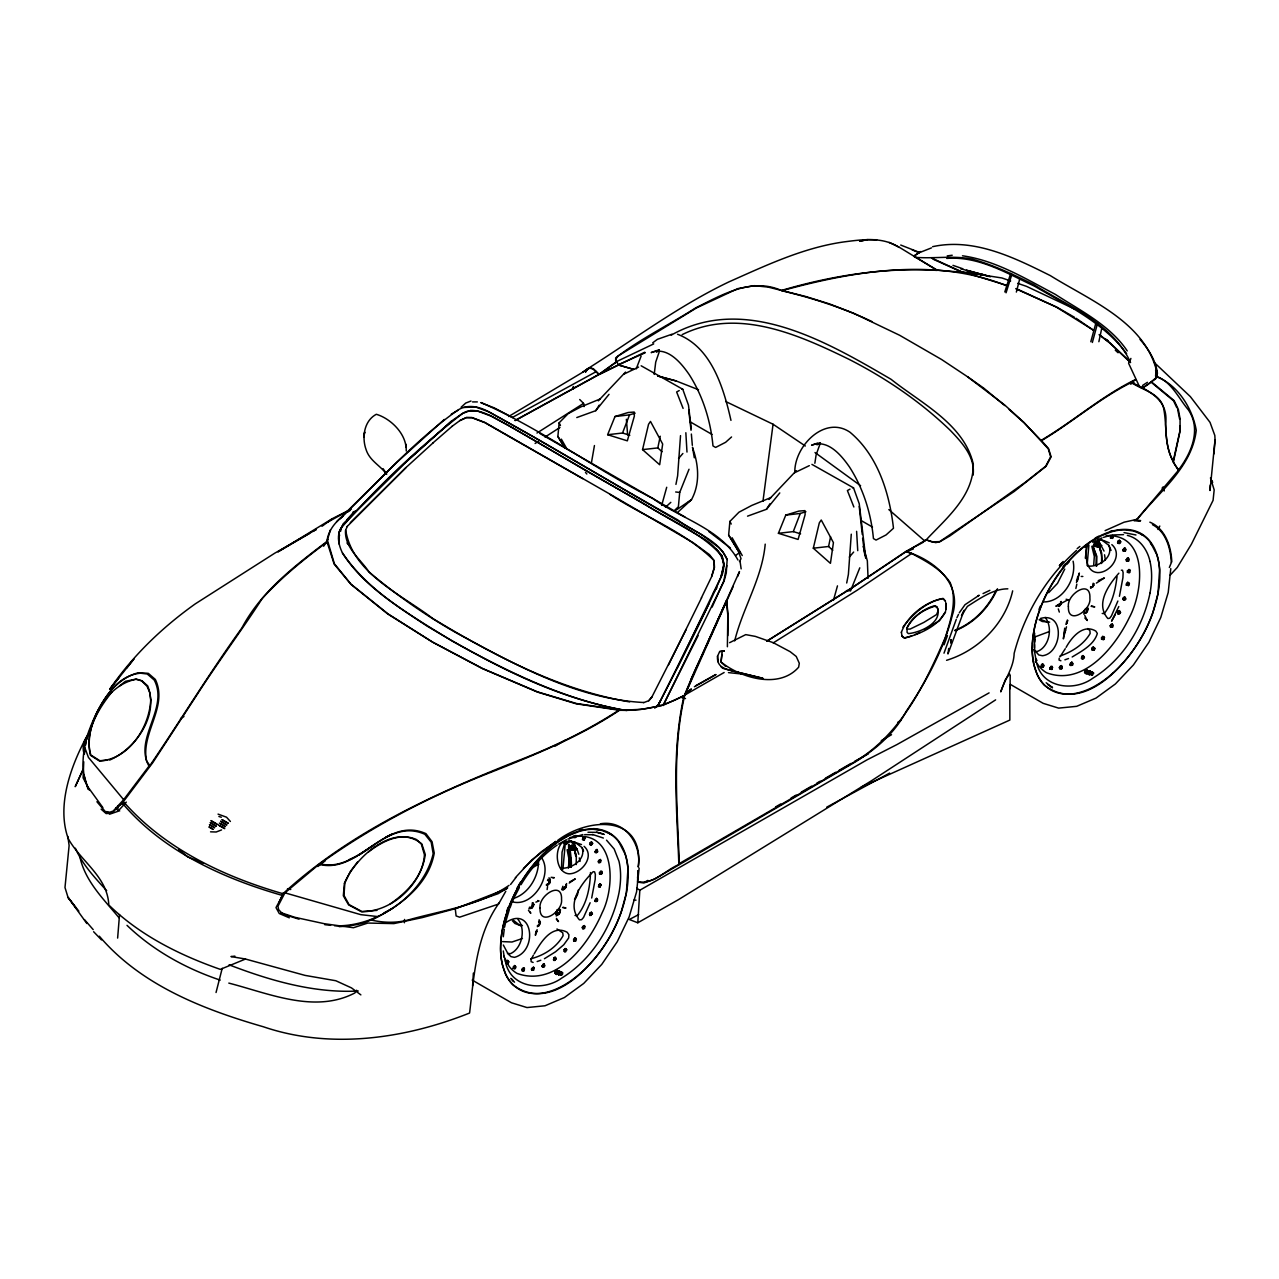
<?xml version="1.0" encoding="UTF-8"?>
<svg xmlns="http://www.w3.org/2000/svg" width="1279" height="1279" viewBox="0 0 1279 1279"><rect width="100%" height="100%" fill="white"/><g stroke="black" fill="none" stroke-linecap="round" stroke-linejoin="round"><path stroke-width="1.5" d="M406.051 447.346C404.756 432.414 390.127 418.393 376.33 414.284C364.051 420.791 361.701 437.354 366.05 449.489C369.535 460.76 380.407 465.524 386.594 474.221M575.39 837.457L573.424 837.329L575.39 837.457L576.126 835.539M590.482 872.534C590.067 887.53 586.933 904.093 577.117 915.764L575.006 915.46M86.492 737.551C83.231 742.396 82.176 748.743 84.286 754.258L84.35 750.485M84.446 744.794L84.51 741.021M1085.311 558.188L1087.086 544.886M569.986 866.65C565.846 820.063 572.464 859.152 571.249 867.242M973.111 475.18C975.445 456.939 961.936 442.518 950.345 430.431C920.576 401.686 885.931 378.168 849.128 359.383C798.432 334.634 737.519 307.168 682.139 334.65M404.436 922.751L404.532 919.457M570.674 867.018L570.882 859.12L568.26 849.672M576.189 864.588L576.333 856.179L573.727 846.73L573.743 849.304L571.825 849.816L569.858 848.984L569.97 846.49C577.069 845.419 568.691 842.749 571.521 848.872L573.631 847.721M1095.975 565.894L1096.247 556.029L1092.953 546.197L1096.886 556.429L1096.631 566.149M1101.427 562.968C1104.081 555.614 1093.401 530.769 1104.033 551.089M1101.571 563.495L1101.715 553.136L1097.91 543.367M1088.909 673.314L1090.3 674.161L1088.893 673.777L1089.021 672.162L1090.523 671.875L1089.021 672.162M1210.206 485.093L1210.03 490.512L1215.05 439.64L1214.826 435.484L1210.03 422.358L1190.349 396.618L1153.722 361.989M1034.407 647.782L1034.679 639.1M727.383 646.742L727.815 615.439L726.504 600.554L690.66 680.316M727.815 635.631L728.039 615.567L726.728 600.427L706.839 644.728M989.099 692.882L896.947 744.57L867.114 759.806L639.82 890.232L637.789 922.783L629.332 919.505L638.669 914.597M472.591 985.869L473.374 973.095M654.208 374.395L655.711 362.117L659.277 351.677M638.061 870.695L637.534 881.599C653.169 885.132 665.352 870.12 678.861 864.572C676.799 808.264 671.427 750.981 684.105 695.456C664.488 706.504 641.466 711.188 619.18 710.229L576.11 703.786L537.42 692.051L482.343 668.581L432.51 642.074L387.697 613.936L350.974 584.391L334.139 564.087L326.928 541.497C328.063 530.977 334.954 522.2 343.236 516.045M680.524 435.611L677.63 475.804L675.936 484.405M851.27 534.19L848.393 574.383L846.698 583M1088.893 544.966L1087.086 565.478M340.038 518.778C378.296 481.815 414.076 441.095 457.642 410.239C467.506 403.812 479.209 406.514 488.898 411.886C552.448 446.627 614.192 484.645 677.534 519.786C693.778 532.448 718.478 539.258 727.159 559.531L726.28 572.912L724.106 580.986L663.114 705.544M868.057 578.348L867.354 560.921L863.325 546.325L865.787 558.172L859.232 503.718L853.525 487.859L811.925 464.373M562.904 869.24L565.398 842.253L568.276 842.493L569.347 840.271M83.743 761.772L83.119 777.888L88.011 787.081L102.88 807.625M637.582 878.097L638.109 870.823M1059.204 658.173L1059.06 660.06L1060.883 660.763M1213.963 453.901L1215.05 439.64M117.636 938.083L119.539 914.565M1086.974 671.219L1086.846 672.642L1085.024 672.338L1086.159 670.404L1090.236 672.178L1086.159 670.404M1089.628 673.473L1089.132 671.523M564.982 448.13L557.884 436.507L559.131 422.821L568.196 413.613L580.97 406.85L600.299 398.92M739.806 553.359L728.646 535.086L729.893 521.416L738.958 512.208L751.732 505.445L771.061 497.515M726.728 565.59L723.882 580.858L712.083 607.109M689.029 469.249L679.709 492.431L678.382 506.772L674.577 510.385M1034.615 642.074L1035.159 636.223M1086.223 669.652C1089.372 673.266 1086.702 667.894 1084.768 670.5L1084.576 672.626L1086.383 674.033L1087.837 673.186M571.825 849.816L573.839 846.778L576.397 856.818M503.302 936.772L504.262 929.193M547.108 889.608L547.572 886.619M1034.151 638.829L1034.695 633.217M1090.092 673.553L1088.253 673.25L1089.372 671.283M1093.609 673.074L1092.378 675.216L1090.06 674.513L1089.132 673.585L1090.363 671.427L1093.609 673.074L1089.244 670.756L1087.726 673.409L1089.324 674.672L1091.083 673.697L1088.893 673.777M1065.551 630.515L1064.975 629.588L1063.377 638.892L1064.704 628.181M1117.031 576.653C1115.432 589.523 1112.41 603.384 1104.161 613.648L1102.21 613.44M639.132 868.057L636.574 891.879L629.108 917.011L617.229 941.744L601.754 964.398L583.72 983.439L564.375 997.54L545.014 1005.774L526.996 1007.564L511.504 1002.784L472.191 980.082M1085.136 672.77L1085.359 670.708L1086.814 669.86M1170.781 568.611L1168.223 592.433L1160.756 617.565L1148.878 642.298L1133.402 664.952L1115.368 683.977L1096.023 698.094L1076.678 706.328L1058.644 708.118L1043.168 703.338L1010.522 684.489M573.184 847.194L573.328 845.835M1092.378 675.216L1091.467 674.305L1092.698 672.162M1128.43 585.558L1127.87 584.215L1129.389 583.704L1128.43 585.558L1126.287 585.031L1126.559 583.464L1127.758 582.297L1129.389 583.704M600.315 887.05L599.771 885.707L601.29 885.196L599.371 887.05L598.668 885.084L599.867 883.917L601.29 885.196M1089.324 674.672L1088.381 671.635L1089.708 670.883L1090.379 671.891M721.916 654.432L721.036 662.01L725.625 666.423M1097.094 546.677L1097.222 545.589L1099.269 545.078L1098.949 543.559L1099.109 546.229L1094.744 545.621L1094.6 542.983L1096.631 542.504M89.466 790.358C79.442 772.484 82.687 750.853 88.443 732.18C97.396 707.958 111.209 680.412 137.844 672.866L147.245 674.001L154.247 680.06C169.148 708.374 133.4 738.543 149.004 766.121L123.647 799.695L113.144 811.062L109.866 812.197L105.278 811.557L96.916 801.741M569.858 848.984L569.97 846.49M945.757 610.099L945.757 603.033M1010.01 688.773L1010.234 675.008M1043.888 666.343L1042.369 663.913L1040.978 666.631L1043.088 667.174L1043.312 664.281M515.789 967.835L514.478 965.533L513.087 968.251L514.973 968.667L515.421 965.901M573.743 849.304L573.887 848.153M1093.881 650.212L1093.369 648.853L1094.84 648.341L1093.881 650.212L1091.77 649.684L1091.978 648.117L1093.209 646.95L1094.84 648.341M535.917 931.384L535.405 935.285L537.084 929.657M1098.373 542.568L1098.933 545.142L1097.702 545.781L1096.679 545.669L1097.11 542.776C1093.129 539.85 1101.954 542.36 1097.11 542.776M1128.717 582.712L1129.229 584.775M565.782 951.72L565.27 950.345L566.741 949.833L564.87 951.736L564.087 949.737L565.302 948.57L566.741 949.833M599.371 887.05L600.81 884.333M762.955 501.304L773.06 424.244L725.673 401.494M722.139 652.05L721.036 662.01C740.957 678.11 779.279 689.413 798.64 667.19L799.295 663.273L796.241 656.463L790.118 651.666L773.283 642.697L755.361 636.398L745.737 634.624L729.574 642.697M948.73 648.453L947.963 653.953L964.126 610.291L961.504 615.583L967.42 606.374C979.522 598.732 993.239 588.772 1007.852 588.836M559.067 973.543L560.01 971.976L560.65 972.632L559.515 972.456C558.523 970.537 557.708 975.014 559.674 974.198L558.491 973.463L559.355 973.527M1043.088 667.174L1042.593 665.783L1044.032 665.24M1094.744 545.621L1094.6 542.983M558.22 971.608L556.621 970.297L555.166 971.129L554.862 973.191L556.477 974.486L557.916 973.639M514.973 968.667L514.478 967.292L515.933 966.748M564.87 951.736L566.261 948.986M1012.664 590.85C1005.31 623.576 978.467 650.563 946.572 660.3M1099.109 546.229L1099.269 545.078M84.286 754.258L85.133 748.695M85.693 744.986L86.269 741.26M559.69 973.719L557.932 973.463L558.14 972.104L559.419 971.113L560.074 972.12M578.348 889.96L577.676 893.893L574.527 899.473M562.408 974.406L562.632 972.903L559.914 971.576L558.619 973.687L561.337 975.014L562.408 974.406L558.843 974.806L557.436 973.655L557.724 971.8L559.419 971.113M583.496 839.919L584.935 837.201L582.776 837.953L582.537 839.52L584.423 839.919L584.935 837.201M794.803 472.207C794.387 446.195 824.635 414.956 849.959 432.206C877.922 455.564 889.513 493.198 893.477 528.259L886.075 534.926L876.051 540.074L873.429 538.571C871.095 513.391 863.277 488.546 849.624 467.203C841.438 455.388 827.817 438.777 811.589 445.236L817.952 442.934M814.851 463.254L816.146 454.748L820.447 442.79M555.326 973.287L557.1 970.425M1075.863 588.484L1076.838 584.183M558.843 974.806L557.724 971.8M561.337 975.014L560.49 974.15L561.801 972.04M1110.428 537.899L1111.883 535.198L1113.354 537.66L1110.428 537.899L1112.522 538.427M561.769 889.624L563.048 890.12L565.973 887.37L566.597 883.565M558.715 974.278L556.109 973.703L555.55 971.576L559.898 972.392M945.82 609.891L945.82 603.001M591.442 462.726L594.447 445.54M765.21 544.135C762.156 578.38 742.763 607.909 734.674 640.907M1093.689 565.014L1094.328 556.477L1091.834 546.277M568.436 868.153L569.075 859.616L567.125 849.736M584.423 839.919L583.943 838.576L585.414 838.097M1111.835 538.203L1112.842 536.349M654.816 707.735L657.87 705.8C679.709 663.337 701.739 620.907 721.036 577.197C730.229 558.619 713.634 543.879 698.75 535.805M662.01 451.695L657.822 447.906L660.236 436.235M832.773 550.274L828.584 546.485L830.599 536.764M566.485 844.46L567.508 842.669M504.565 927.275L505.397 923.374M1149.997 593.136C1142.946 627.302 1122.786 659.756 1092.794 678.238C1074.504 691.667 1043.024 688.39 1036.837 663.593M1098.869 341.717L1101.779 328.207M572.912 389.216L573.488 386.514L572.768 389.296M642.554 449.632L648.549 424.276L650.483 421.43L662.666 444.037L659.676 464.757L642.554 449.632L657.822 447.906M813.316 548.211L819.311 522.871L821.246 520.009L833.428 542.616L830.439 563.352L813.316 548.211L828.584 546.485M1061.106 601.434L1061.122 604.216L1058.852 606.374M533.423 905.932L532.592 902.702L531.584 906.891L532.4 907.355L533.423 905.932L532.592 905.452M721.036 577.197L724.106 564.327L722.139 555.869L716.016 548.563M546.485 884.7L549.794 882.798L548.963 879.568M1077.765 579.579L1079.348 573.024L1077.621 578.092M1076.47 582.505L1077.478 578.316M562.84 886.267L562.44 887.866L563.831 889.289L566.117 887.13L566.101 884.365M557.548 915.093L555.726 914.357L558.811 914.373L560.218 911.319L559.003 909.689L556.733 910.152L559.834 910.168M1090.539 587.301L1092.794 586.837L1094.216 583.784M556.525 914.821L557.564 910.632M1084.24 610.339L1084.24 613.105L1086.526 612.641L1087.933 609.603L1086.51 607.861L1086.51 610.611L1087.55 611.202M1093.193 583.208L1092.794 584.807L1093.817 585.398M1066.51 626.806L1064.496 634.368M537.34 926.699L539.61 924.541L538.811 921.328M216.039 992.52L222.21 968.331M1066.302 624.248L1067.325 620.059M1016.357 292.076L1019.747 278.838M338.647 538.683L339.59 535.038M340.55 531.409L341.989 525.941M86.7 739.63C95.605 712.115 113.415 669.093 148.348 673.378L155.335 679.421C168.46 706.647 140.578 733.075 146.589 760.957L149.867 765.625C180.915 719.917 209.628 672.722 241.891 627.941C261.204 591.474 294.666 565.91 326.928 541.497L330.43 529.874M505.813 921.424L509.362 909.513M1035.287 661.675L1036.422 659.948L1035.782 662.154M1090.811 341.749L1095.959 322.804M1092.346 342.484L1097.494 323.539M591.697 898.018L595.199 879.408L595.343 874.356L594.559 871.862L593.216 871.67C581.417 883.485 565.686 904.029 579.435 919.857L581.577 919.697L583.528 917.491L590.147 902.75M1035.798 661.179L1035.51 658.797L1036.422 659.948M1119.429 596.302L1122.93 577.692L1123.122 572.672L1122.482 570.258L1121.347 570.194M507.667 963.663L507.475 962.064L508.834 961.92L506.676 963.695L506.356 961.344L507.619 960.417L508.834 961.92M1083.233 658.925L1083.025 657.326L1084.4 657.198L1082.034 658.845L1081.698 656.463L1082.977 655.599L1084.4 657.198M506.676 963.695L508.355 961.168M661.675 505.381L666.711 487.267M833.444 600.347L837.473 585.862M555.134 960.417L554.91 958.818L556.301 958.69L554.127 960.465L553.807 958.083L555.07 957.22L556.301 958.69M1155.529 375.402L1156.696 371.294C1144.561 321.732 1089.66 300.181 1050.347 275.625C1014.215 257.607 974.07 237.606 932.583 246.687M636.207 368.912L641.131 356.074M594.831 900.896L596.558 898.37L597.453 901.008L594.831 900.896L596.606 901.599M1122.722 599.275L1124.465 596.765L1125.568 599.515L1122.722 599.275L1124.705 600.107M901.375 632.354C907.419 615.567 926.012 601.45 943.119 598.412L945.533 601.306L943.119 598.668C927.099 601.178 912.551 614.048 902.91 627.174M1124.161 599.627L1125.92 598.396M596.062 901.119L597.805 899.904M711.636 576.317L714.258 567.492L714.05 560.554L709.461 554.622L693.058 542.632L610.211 494.286L484.965 422.486L472.063 417.562L466.387 417.562L460.04 420.471L451.967 426.403M591.378 845.131L591.218 843.516L592.641 843.373L590.402 845.083L590.147 842.765L591.41 841.886L592.641 843.373M1000.833 691.539L1005.422 679.549L1009.579 673.873M568.1 842.301L568.18 841.31C563.607 840.607 564.774 847.401 566.565 842.11M595.614 901.631L597.357 899.105M1119.477 543.623L1119.333 542.024L1120.756 541.88L1118.294 543.463L1118.038 541.145L1119.317 540.266L1120.756 541.88M1123.506 600.011L1125.248 597.485M556.221 915.956L559.259 913.846L560.49 909.913L559.403 909.033M1088.029 608.085L1086.798 612.017L1083.761 614.128M1004.814 291.948L1010.682 273.418M1006.045 292.811L1011.913 274.282M592.193 842.589L592.289 844.476M1086.814 545.014C1085.359 554.031 1085.152 571.809 1097.606 572.592C1110.796 572.944 1123.33 554.447 1111.819 544.614M1118.294 543.463L1120.1 540.969M1101.89 545.541L1099.588 545.046L1097.654 538.907M943.998 653.185L956.26 619.42M1000.833 691.795C1005.006 678.605 1013.687 667.846 1014.167 653.313C1024.431 614.048 1046.03 577.421 1076.47 550.45M1129.853 361.349L1130.908 358.424M1117.878 601.034L1111.451 615.886L1109.724 618.221L1107.87 618.556C1095.064 603.88 1108.605 584.951 1118.869 573.184M944.03 644.856L947.435 635.631M850.471 591.026L859.792 567.828M509.937 908.042L511.616 903.582M506.916 910.584L508.131 907.355M565.286 841.182L562.057 852.182L561.465 869.592M1039.012 609.428L1040.243 606.198M1169.358 567.492L1171.772 561.561C1171.116 546.197 1165.153 528.515 1149.869 522.168M607.637 434.716L627.334 440.839L634.352 416.091L634.224 412.046L628.149 412.509L615.007 416.522L607.637 434.716L622.521 433.021L629.524 414.876L635.151 413.149M778.399 533.311L798.096 539.434L805.115 514.67L804.987 510.625L798.911 511.088L785.77 515.101L778.399 533.311L793.284 531.616L800.286 513.455L805.914 511.744M1064.736 569.043L1057.493 583.368L1048.668 592.689M739.454 571.553L699.181 661.515M737.647 576.445L739.454 571.809M347.248 526.468L345.506 530.513C344.579 547.908 360.486 558.987 369.119 572.161C396.618 595.119 426.003 615.711 457.211 633.361C515.373 664.728 576.557 699.053 643.881 702.523M685.192 694.321L694.161 672.738M1119.141 613.936L1119.221 612.145L1120.516 612.465L1117.862 613.856L1118.006 611.218L1119.285 610.611L1120.132 611.746M591.026 915.428L591.122 913.638L592.401 913.957L589.955 915.476L590.115 912.838L591.394 912.231L592.401 913.957M1069.852 664.409L1071.818 662.138L1072.569 665.048L1070.427 665.4L1069.852 664.409L1071.706 665.48M541.96 966.029L543.927 963.758L544.454 966.54L542.52 967.004L541.96 966.029L543.607 966.988M512.255 902.095L514.174 897.65M279.078 902.43L283.314 892.758M1071.322 664.776L1072.665 663.273M543.207 966.284L544.934 965.437M693.282 674.097L684.968 693.937L691.092 689.061M575.454 898.817L577.5 894.197M1118.805 606.55L1111.595 621.178L1115.304 614.575M996.245 590.211C987.772 608.101 973.239 623.161 954.614 630.435M997.476 588.772C989.163 607.413 974.278 623.209 955.077 630.691M597.405 852.278L596.925 849.48L594.911 851.67L595.422 852.693L597.405 852.278L596.925 849.48M1123.314 551.073L1124.625 550.482L1124.817 547.86L1122.802 550.05L1123.314 551.073L1125.504 550.769L1124.817 547.86M539.114 919.761L540.362 922.255L538.571 926.14L537.372 925.548M1066.11 624.328L1067.885 620.443M596.526 852.677L596.653 850.903L597.885 851.206M733.283 586.294L684.761 695.328L663.114 705.305L698.094 635.631M693.937 672.61L699.181 661.259M1124.625 551.185L1125.6 549.027M701.372 597.901L711.859 576.189L714.481 567.364L714.05 560.554C684.777 531.52 644.28 516.732 610.003 494.413M589.955 915.476L591.985 913.254L591.394 912.231M701.579 597.773L668.581 664.792M956.9 617.709L958.499 614.432M514.893 896.195L519.386 887.514M686.279 629.332L651.97 696.847L648.693 700.748M657.87 705.8L709.014 603.576M676.879 668.581L720.828 577.325L723.882 564.455L721.916 555.997C701.18 532.24 670.1 520.665 644.104 503.75M87.787 734.578C71.336 764.506 56.132 805.019 68.251 838.656C80.881 861.47 107.612 876.707 108.795 904.988C139.875 935.333 179.668 955.157 220.324 969.37L245.488 959.042M533.359 955.221L531.057 959.666L531.137 961.664L533.103 962.447M945.533 611.666L939.41 620.747L925.277 629.332M945.533 611.906C937.571 626.486 919.809 634.08 904.429 638.157L902.031 636.271L901.375 632.098M1157.991 529.49L1159.813 526.053M334.57 925.772C376.522 927.483 423.765 894.98 433.165 853.717L431.199 842.221L424.852 834.276C384.499 816.258 358.807 874.612 319.063 864.316L284.961 892.838L277.959 906.219L278.614 909.625L282.771 914.037L299.046 919.201M739.47 561.545L741.021 558.667L738.335 551.057L728.646 535.086M615.679 487.603C573.727 464.261 533.071 438.681 490.864 415.787C482.007 411.918 471.759 407.553 462.662 413.389C418.553 447.442 377.257 486.755 340.694 528.499C336.537 536.237 338.839 545.493 342.452 552.976C362.756 585.031 395.755 605.111 426.61 625.799C488.882 662.986 554.478 698.414 626.79 710.548M516.94 888.297L520.457 882.174M505.797 891.255L498.522 904.061L459.609 917.187L456.107 915.924L455.244 908.602L498.075 893.717L507.699 887.914M1059.364 667.462L1061.49 665.608L1061.858 668.597L1059.683 668.709L1059.364 667.462L1061.042 668.837M531.472 969.066L533.599 967.228L533.759 970.106L531.776 970.329L531.472 969.066L532.927 970.329M585.51 371.997L587.269 368.976L589.667 368.096L592.944 368.976L598.844 374.395L515.149 420.391M660.492 700.748L657.646 705.672L654.736 707.863M959.298 612.801L964.99 604.711L979.186 595.247L977.875 596.014M499.386 902.574C476.06 934.901 474.173 975.445 469.585 1013.032C404.979 1038.804 330.446 1049.627 263.458 1026.797C203.153 1009.387 141.01 985.23 99.314 936.18M532.719 969.466L534.142 968.219M1060.819 667.974L1062.257 666.711M572.305 843.516L572.96 842.381L571.793 841.422M582.632 928.65L583.832 928.378L584.439 925.596L582.297 927.371L582.632 928.65L584.583 928.458L584.439 925.596M1110.524 627.03L1111.723 626.758L1112.33 623.976L1110.188 625.751L1110.524 627.03L1112.682 626.966L1112.33 623.976M598.572 862.558L599.835 862.286L600.459 859.52L598.316 861.295L598.572 862.558L600.57 862.398L600.459 859.52M1126.463 560.937L1127.726 560.666L1128.366 557.9L1126.207 559.674L1126.463 560.937L1128.686 560.889L1128.366 557.9M1111.851 627.158L1113.114 625.047M583.752 928.65L585.015 926.54M521.017 884.684C530.209 869.24 542.216 855.219 557.148 845.051M534.174 953.894C540.553 942.639 551.873 923.918 567.189 932.279L568.899 934.741L568.675 937.971L563.751 944.765L555.534 951.784L544.438 958.706M1059.683 668.709L1061.794 666.919L1061.49 665.608M531.776 970.329L533.903 968.539L533.599 967.228M1060.067 656.766L1065.247 648.709M528.851 908.777L531.744 908.186L533.998 904.525L533.039 903.869L533.807 904.317M1061.538 602.697L1059.284 606.358L1057.733 605.638M585.734 371.885L587.701 368.72C634.368 339.159 678.861 305.793 728.918 281.892C766.025 265.424 803.516 247.55 844.108 241.891C862.462 239.525 882.766 236.551 899.185 247.439M573.727 847.13L576.973 848.888L574.719 848.425L574.127 843.389L570.834 840.687M576.781 417.562L595.742 410.687L599.212 405.171M747.544 516.156L766.505 509.282L769.974 503.75M599.739 862.574L600.986 860.527M1127.838 561.081L1129.085 559.035M1066.11 647.366C1071.626 637.31 1083.169 623.481 1095.815 631.075L1097.334 633.441C1094.105 644.792 1081.714 651.139 1072.17 656.99M356.617 990.234L354.843 992.968C314.778 1013.879 268.894 993.415 228.813 983.103M323.603 546.229L328.079 539.658M556.733 914.629L559.003 912.455L559.834 912.934M562.824 889.033L561.993 888.553L565.286 886.651M713.506 592.529L716.927 587.78M119.363 677.231L109.642 689.397C132.648 655.791 162.193 627.397 195.335 603.832L274.681 553.231L316.089 529.538M1102.994 639.452L1104.464 637.55L1103.761 639.5L1101.587 639.276L1101.523 637.805L1102.626 636.446L1104.464 637.55M575.646 940.992L574.863 939.953L576.349 939.058L575.646 940.992L573.695 940.896L573.631 939.425L574.735 938.067L576.349 939.058M1052.025 669.365L1051.962 666.391L1049.803 667.702L1049.851 669.141L1052.025 669.365L1049.851 669.141M523.91 970.873L524.07 968.011L521.896 969.322L521.944 970.745L523.91 970.873L523.063 970.793L524.07 968.011M357.528 862.046L350.318 871.511L344.85 882.99L343.971 895.364L349.007 904.573L361.893 911.511L376.985 910.376M1051.258 669.317L1052.713 667.398M523.159 970.809L524.598 968.89M112.056 691.795C98.275 708.998 83.87 732.227 90.857 755.026L99.81 760.701L107.676 760.19M510.545 884.508L515.789 877.698M574.815 940.944L575.854 938.115M1101.587 639.276L1103.793 637.933L1103.745 636.494M109.642 689.397L133.911 658.989L126.637 668.102M1050.97 669.189L1051.962 666.391M599.531 872.47L601.738 871.191L601.53 874.037L599.531 873.941L599.531 872.47L601.53 874.037M1127.438 570.85L1129.629 569.571L1129.645 572.528L1127.438 572.321L1127.438 570.85L1128.861 572.496M1127.438 572.321L1128.574 572.384L1129.629 569.571M548.947 877.842L550.05 878.769L550.05 882.286L547.412 885.564L546.309 885.084M595.742 410.687L609.028 394.332M766.505 509.282L779.79 492.927M600.73 873.013L602.217 872.134M576.126 836.514L574.543 837.393L575.39 835.491M1062.977 566.789L1065.167 564.119M1128.829 571.505L1130.332 570.642M347.041 526.596L406.051 467.538M652.178 696.719L648.901 700.636L643.657 702.651M678.557 458.49L682.89 453.485M849.32 557.084L853.653 552.064M1095.4 543.527L1096.679 545.669M515.357 877.698L531.968 859.776L556.013 841.342L540.921 852.07L523.431 868.473M346.785 519.913L354.155 511.584M1059.396 565.638L1063.137 561.433M677.79 512.239L691.491 499.657C700.316 483.558 698.622 464.453 692.563 447.746M1059.54 565.542L1062.082 562.712M1067.134 564.039L1069.228 561.705M126.285 802.109L117.86 811.366L109.61 814.195L106.924 811.573M625.543 372.077L598.284 400.855M796.305 470.672L769.047 499.449M1092.762 650.116L1094.696 649.412M569.731 847.018L569.027 848.664L572.56 850.215L574.591 849.112L573.791 847.369M1170.093 575.23L1177.24 567.492L1191.436 544.151L1213.084 500.345L1214.171 489.873L1210.462 477.882M350.318 522.679L405.843 467.666L433.165 442.806M570.69 847.002L571.521 848.872M1041.953 667.03L1043.104 665.863M514.046 968.635L515.213 967.484M509.01 885.388C480.025 905.468 442.262 910.392 408.672 919.841C396.538 923.214 383.732 922.83 371.518 920.097C399.208 906.507 428.529 885.42 434.252 853.077L432.062 841.726L425.955 833.652C385.443 815.394 359.495 873.765 319.926 863.805C372.781 825.674 430.895 795.81 491.52 772.052C535.533 754.546 579.771 736.656 619.404 710.341L641.259 709.333L661.483 705.8M1090.587 588.292L1093.513 585.542M343.108 524.07L404.532 463.366L451.087 421.351L462.454 413.517L470.096 410.623L477.323 410.751M665.496 507.251L670.82 502.343M461.143 407.218L465.732 403.045L470.976 401.03M731.556 436.97L725.625 442.294L715.616 447.442L712.979 445.939C710.644 420.759 702.842 395.914 689.189 374.571C681.004 362.756 667.366 346.145 651.155 352.604L659.101 349.743M444.309 419.448L397.098 462.103L336.537 521.8M504.486 923.534C532.719 902.926 538.747 951 514.478 957.347L511.008 956.644L508.083 953.926L503.318 945.005M451.311 421.478L404.308 463.494L343.316 524.198L338.951 532.272L338.951 543.895M432.941 442.934L452.174 426.275M925.852 539.978L906.187 551.585L913.398 548.931M1077.19 548.627L1079.876 546.437M685.192 694.065L691.315 689.189M119.459 685.976L125.39 681.323L136.325 679.053L142.001 680.812L147.677 685.864C159.251 715.041 136.261 748.455 109.642 760.078M735.585 555.55L740.301 551.888M317.847 866.507L325.394 860.655M688.022 502.311L691.491 499.657L675.248 510.689M390.095 904.061C406.834 892.422 423.221 876.291 424.42 854.724L421.351 844.124L416.554 839.584C399.895 831.989 381.861 841.694 368.672 851.814M652.722 342.804L657.406 339.319L672.019 334.203M656.591 352.205L659.324 350.174M817.041 444.836L819.759 442.806M327.584 522.184L351.405 509.106M1082.034 658.845L1084.08 658.301M554.127 960.465L555.374 959.554M321.988 526.277L332.828 518.395L350.318 509.57M1085.12 547.428L1088.173 545.238M569.235 883.054L575.294 878.849L569.731 881.918M582.68 372.125L587.269 368.976M724.138 672.498L684.761 695.073C671.779 750.389 677.39 807.433 679.293 863.565L853.509 762.476C900.096 735.713 924.637 684.841 945.309 637.534C950.601 619.979 957.603 600.522 950.121 582.505C940.896 568.899 925.788 561.049 911.655 553.487L857.01 590.322L773.203 642.921M347.248 512.335L350.094 510.449M358.616 855.347L373.484 845.515M995.622 699.869L871.99 780.43L678.557 899.585L637.789 922.783M1060.419 603.304L1055.862 606.262L1067.853 599.835M535.102 443.477L538.427 441.335M545.062 437.05L559.994 427.426M1147.423 382.325L1142.755 385.315L1142.275 388.24L1155.608 378.888L1156.792 374.907L1155.608 370.223M536.972 433.037L583.56 403.381L579.707 399.512M931.48 247.886L919.057 252.778L913.846 256.088L915.077 257.319C934.214 258.886 953.335 255.304 972.264 259.125C993.815 265.153 1014.039 274.761 1033.992 284.753C1067.789 305.825 1111.115 322.74 1129.517 360.358L1128.59 363.252L1139.637 386.961L1142.339 388.001L1147.631 384.739L1156.248 377.641L1157.431 373.212C1155.72 360.374 1148.478 348.975 1140.037 339.447M392.653 908.234L383.972 912.902M766.729 641.195L852.198 587.557L905.756 551.585L911.655 553.487M766.729 641.243L852.198 587.812L905.74 551.841L909.433 550.466M558.683 844.092L566.389 839.727M897.65 722.395L901.04 720.301M332.172 518.778L277.959 551.841L309.646 533.375M1096.391 583.096L1104.385 577.932L1098.261 580.666L1099.428 580.81M1085.263 608.9L1087.55 608.436M920.816 251.499L913.846 256.088L915.428 257.271M180.547 718.526L183.984 716.496M555.166 746.105L565.494 740.013M508.594 416.522L589.667 368.096M531.137 908.106L529.314 907.355L532.4 907.355M312.987 531.424L316.329 529.474M451.295 414.156L457.866 410.367M117.732 806.394L124.079 802.732M376.761 916.819C365.682 923.918 352.093 925.98 339.175 926.651M547.508 880.496L549.778 880.048M881.311 740.605L891.543 734.706M775.586 806.937L780.734 803.963M791.046 798.032L796.193 795.058M801.341 792.085L811.637 786.153M816.785 783.18L820.223 781.197M825.371 778.24L835.667 772.292M839.104 770.31L851.127 763.387M854.564 761.405L868.409 753.779M558.459 974.742L560.474 973.751M1088.845 674.561L1090.635 673.921M826.73 807.177L889.656 773.076M644.52 882.27L647.829 880.4M512.927 417.162L596.446 371.502M638.557 367.073L623.816 374.171M809.319 465.652L794.563 472.75M515.149 420.599L598.844 374.651L644.76 352.189M695.808 685.688L715.696 674.529M694.369 686.743L715.904 674.657M679.229 390.559L676.639 391.982L683.098 408.401M849.991 489.138L847.401 490.56L853.86 506.996M557.724 840.399C588.484 817.009 644.568 814.403 638.237 867.066C642.09 844.508 625.159 819.503 600.379 823.804M556.109 973.703L557.084 973.175M1095.224 538.043L1098.549 536.269M1092.794 542.36L1095.863 540.729M563.719 837.569L567.061 835.811M1136.136 379.703L1131.323 382.229C1149.357 391.054 1168.702 399.688 1165.649 424.004C1165.952 440.184 1167.967 457.067 1178.758 469.937L1136.791 519.402L1124.113 522.184L1105.104 530.641M653.713 343.907L617.213 361.27L616.126 360.646L615.679 359.383L618.093 355.978L696.336 308.015L737.871 288.59L754.274 285.681L768.039 287.072L805.85 296.536L829.671 303.986L853.509 313.195L899.633 335.274L941.6 359.511L967.611 376.793L983.791 388.161L1004.766 405.571M385.507 837.313L392.061 834.02M1135.704 379.447C1101.827 395.882 1073.449 421.415 1041.058 440.408L1023.999 422.741L1009.211 409.536M221.539 829.927L216.167 832.005L210.555 831.83M1048.332 631.938L1034.311 637.182M522.44 938.498L511.984 942.015L502.583 941.616M1117.862 613.856L1120.004 613.536M542.52 967.004L544.454 966.54M535.341 864.652L538.219 863.277M1070.427 665.4L1072.569 665.048M1130.556 384.148L1133.977 382.533M719.725 651.666L724.314 651.027M983.039 593.584L989.898 590.338M459.832 420.583L466.387 417.562L471.855 417.689L484.741 422.614L582.68 478.634M618.301 364.691L645.192 352.796M348.559 859.904L356.953 856.115M861.215 787.113L1009.85 720.061L1009.786 684.873M1097.414 539.914L1102.002 537.899M567.908 839.056L582.84 834.563M671.203 335.146C744.922 293.467 827.033 341.973 891.095 379.319C920.752 403.029 964.11 424.004 973.287 464.133C973.751 495.98 946.172 518.459 926.3 539.722L931.767 541.864L939.633 541.625L1014.167 491.52L1046.078 466.275L1051.114 456.811L1048.492 448.481L1041.49 440.663C1072.122 422.374 1099.412 398.456 1131.323 382.485C1143.282 390.782 1162.291 393.516 1164.114 411.007C1166.928 427.889 1164.21 446.435 1173.514 461.607L1180.069 431.071L1180.069 418.697L1178.327 409.36L1174.17 400.647L1151.564 382.005M911.591 636.047L904.429 637.901L902.031 636.015M915.029 634.576L920.177 632.354M980.593 275.161L982.256 274.457L960.737 268.814M535.885 902.111L539.098 900.96L537.66 900.544M506.82 888.697L456.187 908.442L422.182 917.619L393.868 923.598L367.808 923.054L353.436 927.723L324.466 923.742L294.618 917.251L280.852 912.63M1133.961 520.537L1137.67 518.906C1159.382 491.456 1192.028 467.203 1196.249 430.304C1192.572 408.72 1177.831 384.835 1156.776 376.873M353.116 511.984L356.409 510.769M587.701 368.72L590.115 367.84L593.392 368.72L599.068 374.267L616.782 361.525L618.301 364.931L633.601 369.391M1060.099 656.015C1071.946 651.922 1083.713 644.488 1090.14 633.521L1089.948 630.787L1087.805 628.517M1064.895 659.82L1068.525 658.541M537.164 961.536L540.809 960.257M1103.505 537.372L1110.971 535.198M569.842 847.593L571.777 847.082M579.515 830.263L582.712 829.447M569.81 837.617L572.56 836.946M463.765 407.457L475.564 406.962L488.898 411.886L534.366 437.37L701.579 534.67L718.414 547.172L722.795 551.713L727.159 559.531M867.274 239.621L859.632 241.267L867.274 239.621L876.675 239.749M530.689 958.818C543.655 955.637 556.621 947.467 563.096 935.636L562.744 932.807L556.973 928.97M512.895 898.609C528.499 894.229 538.955 876.355 538.507 860.655M573.903 836.738C616.174 830.455 615.183 887.05 602.201 912.646C588.724 944.302 556.157 987.532 517.052 973.415A79.586 45.948 -60 0 1 509.122 966.364L503.75 956.052M1112.41 534.974L1123.522 534.638M947.211 255.896L952.216 255.24M615.007 416.522L629.524 414.876M785.77 515.101L800.286 513.455M1040.339 618.492C1065.519 611.122 1062.417 653.521 1042.401 655.743L1038.788 654.96L1033.912 649.508M234.888 956.132L230.939 956.564L245.184 958.962L305.073 975.397L335.817 980.737L351.485 987.9L360.87 994.886M946.764 258.422C978.355 255.848 1006.909 273.338 1034.519 286.192C1067.118 305.281 1103.809 322.708 1126.639 353.723M566.933 842.349C563.399 840.335 567.38 845.403 564.311 843.724M566.117 844.22L564.359 843.9M584.695 834.643L592.88 834.755M1106.127 535.661C1149.373 533.663 1143.138 592.017 1129.373 617.453C1115.192 646.982 1083.489 686.679 1046.59 672.754A79.586 45.948 -60 0 1 1038.66 665.688L1036.55 662.602M562.584 907.562L565.989 908.01L563.096 907.291M587.988 832.261L596.606 832.357L604.327 834.436M1049.675 622.154L1042.209 621.482L1039.14 619.739M1044.335 601.929C1062.833 601.562 1076.918 578.332 1073.097 561.193M1091.163 606.342L1094.76 606.901L1091.499 605.974M552.768 877.73L554.319 877.714L551.105 877.314M358.264 991.017C313.915 993.351 270.029 980.529 229.101 964.83M472.511 401.91L477.323 401.91M633.824 900.16L636.015 900.16M1081.235 576.445L1082.833 576.461M681.771 389.248L682.762 389.264L688.47 405.139L691.252 428.641M852.533 487.827L853.525 487.859M470.096 410.623L477.099 410.879L490.864 416.043L508.786 425.635L698.958 535.933M573.695 940.896L574.879 940.944M115.989 807.896L118.387 808.024M599.531 873.941L602.265 873.109M1097.302 539.722L1103.617 540.505L1109.229 542.84M593.424 828.616L596.334 828.824M1124.049 532.608L1135.976 534.99M594.143 829L601.21 829.975M513.087 968.251L514.334 968.363M560.522 868.105C571.217 869.4 586.23 859.632 582.121 847.673L574.319 841.71M1134.825 520.041L1140.644 520.585M1087.582 566.005C1098.421 567.54 1113.673 557.532 1108.909 545.414L1101.059 539.418M598.396 886.651L599.659 886.779M1134.169 520.665L1140.069 521.256M728.47 672.61L741.804 674.001C732.611 669.525 716.016 670.82 717.551 656.207L719.725 651.411L724.314 650.787M675.68 491.983L679.709 492.431M846.442 590.578L849.128 590.866M377.641 916.563L360.806 914.661L284.961 892.838M324.738 924.669L330.637 925.325M563.863 951.304L565.126 951.464M507.491 953.367L510.337 953.718C522.024 948.698 526.133 929.13 518.011 919.425M962.479 255.8C995.989 260.452 1025.726 278.838 1055.223 294.314C1080.611 310.813 1110.012 325.218 1127.247 350.926M1034.279 651.107L1037.221 651.507C1049.499 647.062 1053.145 627.11 1045.151 617.373M637.534 882.11L643.881 882.99L654.368 879.201L853.509 762.971C875.012 750.133 894.325 733.778 906.187 711.364C926.124 681.867 943.582 650.068 952.311 615.311C962.895 583.128 933.462 559.706 905.964 551.457L922.798 542.504L925.644 539.85L935.7 542.632L939.841 541.736L949.689 536.061L1025.31 482.295L1045.646 466.275L1050.667 456.811L1048.268 448.865L1023.999 422.486L1004.766 405.075L967.611 376.793M1128.574 572.384L1129.645 572.528M505.892 962.975L507.171 963.167M582.537 839.52L583.736 839.695M1102.706 639.34L1103.761 639.5M1040.978 666.631L1042.433 666.855M553.327 959.714L554.606 959.937M1126.287 585.031L1127.758 585.27M629.668 701.899C558.635 689.925 493.79 655.344 432.718 618.476C401.158 594.303 352.812 573.552 345.73 530.385M589.619 844.396L590.898 844.604M558.891 971.784L560.01 971.976M624.776 710.325C562.952 699.229 506.004 670.947 451.519 640.683C412.03 615.966 369.087 592.433 342.452 552.976M1060.883 668.421L1061.858 668.597M1091.77 649.684L1093.225 649.956M287.471 888.857L290.749 889.497M218.054 814.115L226.527 817.201L230.396 821.47M596.717 832.117L603.16 833.892M592.497 834.452L603.384 838.049M555.55 971.576L558.14 972.104M1111.723 626.758L1112.682 626.966M555.326 972.919L557.932 973.463M1081.219 658.093L1082.705 658.429M1117.51 542.776L1118.997 543.111M521.496 926.012L514.877 923.438L512.399 920.768M1046.846 621.882L1040.435 619.356M522.44 925.516L518.986 924.701L513.598 920.384M966.86 270.812L981.377 274.457L962.575 272.427L933.078 259.173M1068.652 599.947L1066.11 599.243M558.619 973.687L560.49 974.15M1127.726 560.666L1128.686 560.889M681.739 697.615L685.512 698.542M538.603 921.535L539.626 921.775M562.632 972.903L559.051 971.049M532.384 902.91L533.407 903.166M558.843 972.184L560.73 972.664M1155.592 376.122C1171.212 381.014 1178.583 398.313 1188.383 409.872C1201.636 429.616 1191.277 453.294 1178.327 470.192L1173.083 461.863L1179.862 431.199L1179.766 426.051M589.411 914.437L590.658 914.757M733.283 671.091L722.795 668.325L721.036 666.807M657.822 376.042L676.223 380.966L698.526 389.743M657.71 375.978L676.223 380.966M594.911 851.67L596.142 852.006M966.508 270.157L990.346 276.792M1085.184 670.963L1088.397 671.843M1085.024 672.338L1088.253 673.25M633.457 369.311L618.301 364.931L599.291 374.395L616.99 361.653L615.679 361.158L615.679 357.864C640.555 338.679 669.381 324.722 695.904 307.759C722.267 294.778 751.572 277.175 781.373 290.477C831.766 275.593 884.62 267.295 937.219 270.413L899.185 247.199L889.129 242.402M1085.871 673.17L1089.132 674.113M980.721 273.818L989.035 276.344M622.521 433.021L629.828 435.244M793.284 531.616L800.59 533.823M1117.302 612.817L1118.757 613.265M677.566 334.267C711.54 347.169 723.642 388.033 730.964 420.375M1089.132 673.585L1091.467 674.305M1122.802 550.05L1124.241 550.514M1089.292 672.035L1091.626 672.786M218.869 816.466L221.299 817.249M1127.359 535.389C1139.493 538.283 1147.471 549.73 1149.997 561.417M582.297 927.371L583.528 927.771M1006.637 285.361L963.391 272.027L1001.857 277.959L1010.65 280.948M1006.685 285.761C934.885 257.047 854.036 270.94 781.805 290.733C812.693 298.071 843.165 307.887 871.862 321.525M1017.668 283.346L1026.461 286.336L1075.159 309.294M1124.625 550.482L1125.504 550.769M952.967 265.361L962.799 268.766M220.212 980.114C185.919 968.619 153.144 950.505 127.005 925.341M289.326 917.826L279.27 913.526L275.992 907.594L282.547 895.492C223.09 878.449 162.609 851.015 122.113 802.86L112.056 812.948L106.157 813.588L101.121 809.159M1110.188 625.751L1111.627 626.278M598.316 861.295L599.515 861.726M900.72 245.04L919.297 252.363M481.032 402.549C541.113 428.657 594.255 468.658 652.626 498.33C679.788 518.107 721.244 529.042 737.951 560.042M481.032 402.789L494.142 407.841L512.719 417.562M521.896 969.322L523.127 969.818M1126.207 559.674L1127.614 560.234M203.505 863.293L187.469 856.738L178.628 849.384M912.087 249.837L919.089 252.746M1016.134 288.958L1056.79 307.136L1074.456 317.288M573.408 835.922L574.623 836.418M1049.803 667.702L1051.226 668.309M1016.07 288.558L1056.23 307.024L1093.273 330.062M512.959 901.967C533.183 907.003 552.88 875.204 541.928 858.241M573.631 939.425L574.863 939.953M530.513 907.642L531.744 908.186M570.002 847.833L571.937 848.712M1101.523 637.805L1102.962 638.461M641.163 365.794L682.762 389.264M1094.904 544.502L1097.222 545.589M581.513 844.556L572.8 841.646L562.105 842.733C554.047 850.231 555.933 872.694 569.011 873.813C581.545 873.893 595.359 856.322 584.087 846.33M1119.573 542.568L1120.404 542.967M116.341 809.287L119.714 810.95M513.295 966.684L514.478 967.292M1124.769 599.1L1125.568 599.515M1041.202 665.08L1042.593 665.783M564.087 949.737L565.27 950.345M931.544 258.006L962.799 272.299L937.219 270.157L914.053 256.28M1091.978 648.117L1093.369 648.853M582.776 837.953L583.943 838.576M558.124 913.238L559.259 913.846M1110.684 536.349L1112.059 537.084M549.362 880.735L550.178 881.183M538.603 925.98L537.788 925.516L539.61 924.541M1060.483 602.009L1061.506 602.585M565.686 885.052L566.517 885.516M564.806 886.715L565.973 887.37M564.263 888.09L565.078 888.553M555.726 911.607L556.541 912.071M1092.794 586.837L1090.523 586.965L1091.531 587.557M615.902 487.731L644.312 503.878M547.94 883.773L548.771 884.237M546.693 884.492L547.508 884.956M560.218 911.319L559.003 909.689M1086.91 609.012L1087.933 609.603M684.968 517.004L539.834 433.469M548.963 882.318L549.794 882.798M1126.559 583.464L1127.87 584.215M1076.47 580.474L1077.494 581.066M598.668 885.084L599.771 885.707M1085.487 612.049L1086.526 612.641M1066.318 622.233L1067.325 622.809M557.98 913.893L558.811 914.373M1152.427 524.646C1165.888 531.536 1170.541 548.211 1171.34 562.312M690.34 421.926L712.035 434.444M860.799 520.329L872.486 527.076M220.899 823.964L225.472 826.602L219.364 823.084M216.247 823.868C196.438 812.117 239.269 836.866 219.301 825.626M547.956 879.297L548.755 879.776M563.016 888.809L563.831 889.289M557.996 909.433L558.811 909.897M555.326 913.19L556.141 913.67M539.194 922.479L540.01 922.958M506.356 961.344L507.475 962.064M636.75 888.25L639.82 890.232M1081.698 656.463L1083.025 657.326M1123.186 597.661L1124.481 598.508M1104.944 338.631L1108.174 340.774M1104.992 339.031L1108.238 341.173M548.931 881.551L550.05 882.286M553.807 958.083L554.91 958.818M1051.066 686.727L1052.441 687.638L1046.174 682.746M1047.773 684.521L1052.441 687.638M773.06 424.244L805.322 446.003M814.995 452.542L860.607 485.716M595.295 899.281L596.382 900.016M1118.038 541.145L1119.333 542.024M1076.023 318.247L1093.513 330.35M1151.196 382.229L1173.514 400.775L1176.84 407.745M590.147 842.765L591.218 843.516M708.806 531.52L730.437 548.052M539.274 921.472L540.362 922.255M1070.555 662.746L1071.802 663.673M1118.006 611.218L1119.221 612.145M1099.221 334.602L1109.628 342.564L1130.476 362.165M1123.538 548.467L1124.769 549.41M1099.396 334.954L1109.692 342.98L1130.524 362.581M542.664 964.366L543.703 965.181M590.115 912.838L591.122 913.638M595.63 850.087L596.653 850.903M571.01 841.022L573.392 843.021M572.96 842.381L574.127 843.389M924.957 541.161L888.841 509.586M1111.115 624.248L1112.266 625.239M1060.275 665.895L1061.442 666.919M606.518 840.159L614.176 849.016L618.972 861.231A85.006 49.082 -60 0 1 620.603 876.147A85.022 49.082 -60 0 1 618.972 892.934C611.922 927.115 591.761 959.57 561.769 978.051C543.479 991.481 512 988.203 505.813 963.407M1127.135 558.156L1128.286 559.195M1115.272 350.158L1118.07 352.748M583.224 925.868L584.151 926.747M532.384 967.516L533.343 968.427M599.243 859.776L600.171 860.687M1050.874 666.311L1051.962 667.366M347.009 543.063L349.838 545.813M1102.626 636.446L1103.681 637.486M1098.773 544.071L1100.004 546.069L1097.974 547.172L1094.776 546.197L1093.577 544.199M1128.51 569.491L1129.581 570.578M93.191 929.625L84.462 919.617M93.623 931.72L101.505 939.921M1042.369 663.913L1043.392 664.984M522.983 967.931L523.846 968.858M556.621 970.297L557.772 971.528M574.735 938.067L575.582 938.978M106.669 890.68C94.854 877.762 82.352 864.396 75.381 848.201M600.618 871.111L601.482 872.086M1093.209 646.95L1094.184 648.053M1073.033 663.945L1071.818 662.138M511.808 979.122L514.526 982.192M510.737 978.371L513.407 981.473M1127.758 582.297L1128.733 583.416M1084.832 618.013L1087.326 620.523L1084.736 615.439M514.478 965.533L515.293 966.476M556.381 919.297L558.491 921.599L556.477 918.386M119.059 917.81C103.919 899.425 85.757 881.966 80.113 857.953M123.647 799.695L88.443 757.424L84.734 747.448M1082.977 655.599L1083.857 656.671M585.462 472.335L586.837 474.013M1124.465 596.765L1125.376 597.901M86.844 923.502L68.011 897.362L64.989 887.53L69.114 845.547L67.851 836.434M1119.317 540.266L1120.212 541.401M1036.246 659.548L1036.933 660.412M78.834 911.16L68.011 897.362L76.021 907.962M565.302 948.57L566.069 949.546M528.451 910.312L530.785 913.334L530.13 911.943M1125.36 548.867L1126 549.698M1120.516 612.465L1119.285 610.611M599.867 883.917L600.634 884.924M557.884 436.507L564.647 447.554M583.975 836.818L584.743 837.841M555.07 957.22L555.757 958.163M1097.958 539.354L1100.771 545.973M573.775 843.117L576.541 849.592M596.558 898.37L597.277 899.393M591.41 841.886L592.113 842.893M507.619 960.417L508.323 961.456M1150.397 542.999L1152.011 545.446M383.108 468.674L386.594 473.965M536.477 930.84L537.084 931.799M1210.829 479.449L1212.652 482.423L1210.893 479.097M732.084 537.708L742.252 555.566M561.337 439.129L566.869 448.865M543.927 963.758L544.486 964.814M729.893 521.416L731.22 524.038M559.131 422.821L560.458 425.459M1059.316 612.081L1058.309 608.916M1163.027 486.851L1163.57 488.082A18.785 10.84 -60 0 1 1164.21 490.992M1162.163 487.891L1163.011 490.289M1108.909 545.414L1111.051 550.402M582.121 847.673L583.544 850.999M574.431 844.028L576.589 849.736M88.011 789.223L83.902 774.482M1098.613 540.266L1100.707 545.813M576.973 848.888L578.811 854.26M1036.422 662.122L1034.151 649.492M504.565 958.994L505.397 961.936M1098.405 543.255L1100.851 552.624M1092.953 546.197L1095.384 555.582M579.275 857.921L580.042 861.422M1104.544 554.782L1105.376 560.09M573.727 846.73L575.662 855.811M1177.671 409.488L1179.638 419.208M504.262 957.427L503.302 950.968M864.764 554.606L862.606 538.267M692.499 447.202L694.305 457.786M583.56 403.381L584.087 406.594M740.061 561.433L741.149 568.883M859.216 506.42L862.286 534.51M688.662 409.712L691.028 430.288M717.551 655.951L718.206 661.882M691.363 434.045L692.339 445.332M626.39 419.272L627.637 434.988M856.61 531.329L857.745 550.657M685.848 432.734L686.983 452.063M1034.487 644.536L1034.679 649.748M406.051 444.309L406.274 451.007M951.144 639.612L951.24 643.481L951.16 639.644M1077.573 576.941L1077.589 580.458M1140.276 533.567A96.309 55.605 -60 0 1 1142.595 535.038M1110.108 531.472A87.564 50.552 -60 0 1 1113.338 530.609M1149.997 561.417A85.006 49.082 -60 0 1 1151.628 576.333A85.022 49.082 -60 0 1 1149.997 593.12M1140.58 533.807A90.521 52.263 -60 0 1 1142.818 535.389M531.712 868.297A34.597 19.984 -60 0 1 538.715 864.476M608.788 833.125A96.309 55.605 -60 0 1 611.106 834.579M546.405 850.343A87.564 50.552 -60 0 1 548.835 848.217M608.085 832.741A90.521 52.263 -60 0 1 610.387 834.212M500.808 942.511L500.601 948.41A92.136 53.19 -60 0 0 502.375 964.574L505.429 973.815A89.306 51.56 -60 0 0 512.735 984.718C551.681 1014.327 596.03 963.519 612.833 931.448A85.533 49.385 -60 0 0 621.162 912.263L626.358 893.046L627.941 869.192A91.129 52.615 -60 0 0 625.015 853.892L618.732 841.774A89.482 51.672 -60 0 0 609.459 833.54L601.833 830.423L593.328 829.32A87.548 50.552 -60 0 0 579.275 831.414L569.379 835.315L559.355 841.102A91.161 52.631 -60 0 0 544.646 852.965A87.324 50.425 -60 0 0 535.421 862.749C520.409 880.368 509.314 901.359 503.718 923.838A91.448 52.791 -60 0 0 500.808 942.511M1032.457 643.065L1032.249 648.965A92.136 53.19 -60 0 0 1034.024 665.128L1037.093 674.369A89.306 51.56 -60 0 0 1044.399 685.272C1083.345 714.865 1127.678 664.073 1144.481 632.002A85.533 49.385 -60 0 0 1152.827 612.817L1158.007 593.584L1159.589 569.747A91.129 52.615 -60 0 0 1156.68 554.447L1150.397 542.328A89.482 51.672 -60 0 0 1141.124 534.094L1133.482 530.977L1124.976 529.874A87.548 50.552 -60 0 0 1110.923 531.968L1101.043 535.869L1091.003 541.656A91.161 52.631 -60 0 0 1076.31 553.519A87.324 50.425 -60 0 0 1067.07 563.304C1052.073 580.922 1040.978 601.913 1035.382 624.392A91.448 52.791 -60 0 0 1032.457 643.065M540.042 907.93C539.098 927.467 563.208 911.719 561.545 899.457C562.472 879.92 538.379 895.668 540.042 907.93M1068.397 606.566C1067.453 626.118 1091.563 610.355 1089.9 598.108C1090.827 578.572 1066.734 594.319 1068.397 606.566M938.322 610.275L936.564 614.559L923.886 622.393L910.12 629.076L906.619 629.076C910.52 617.517 923.71 609.555 934.821 606.23L937.219 607.621L938.322 610.275M344.419 883.245L343.316 895.732L348.559 904.829L361.461 911.767C392.237 911.783 421.271 884.732 425.283 854.468L421.798 843.868C394.156 821.454 355.05 857.665 344.419 883.245M364.083 434.476L363.875 436.874L364.739 432.078L364.083 434.476M907.067 627.813L907.067 632.354L908.378 633.617C920.608 632.481 943.566 622.361 937.011 606.742L934.821 605.734C923.278 608.532 912.742 617.421 907.067 627.813M150.746 699.741C149.419 727.335 128.923 759.598 99.378 760.957L90.409 755.281C83.743 725.864 105.182 685.24 135.878 679.309L141.569 680.812L147.021 686.247L149.659 692.307L150.746 699.741M77.651 781.341L75.221 786.697L83.199 769.287L77.651 781.341M196.215 695.968L152.713 762.716L123.423 801.597C164.479 848.68 223.841 876.675 282.995 893.717C349.487 832.581 432.878 794.355 516.013 761.453C552.016 747.591 587.045 730.964 619.404 709.845L576.557 703.53L537.644 691.923L482.775 668.581L432.51 642.074L387.905 613.808L350.974 584.151L334.363 563.703L327.808 541.497C304.482 558.763 281.828 577.037 262.227 598.54C240.9 631.506 217.382 662.906 196.215 695.968M762.796 678.286L737.871 672.242L762.796 678.286M228.238 823.276L222.13 819.759L228.238 823.276M226.735 824.843L220.627 821.326L226.735 824.843M216.087 826.058L210.348 822.749L216.087 826.058M214.568 827.657L209.532 824.747L214.568 827.657M213.017 829.272L209.148 827.033L213.017 829.272M1112.538 673.409A90.249 52.103 -60 0 0 1141.14 533.615A90.249 52.103 -60 0 0 1034.375 628.293A90.249 52.103 -60 0 0 1112.538 673.409M580.89 972.871A90.249 52.103 -60 0 0 609.491 833.061A90.249 52.103 -60 0 0 502.727 927.739A90.249 52.103 -60 0 0 580.89 972.871"/></g></svg>
